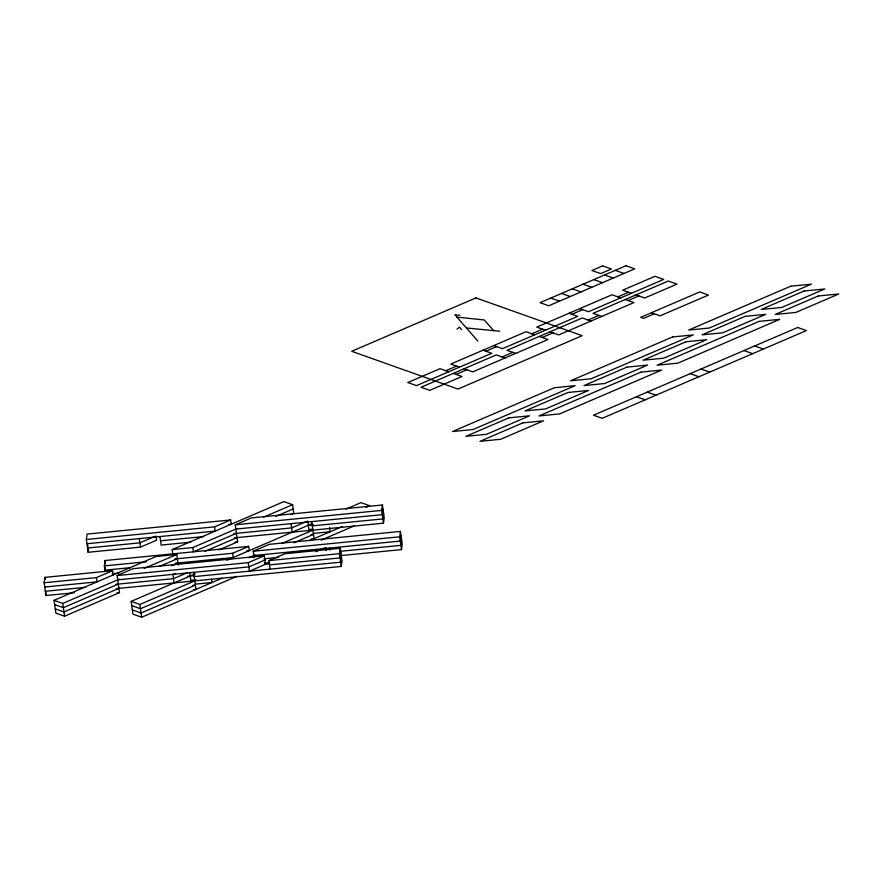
<?xml version="1.0" encoding="UTF-8"?>
<svg xmlns="http://www.w3.org/2000/svg" width="883" height="883" viewBox="0 0 883 883"><rect width="100%" height="100%" fill="white"/><g stroke="black" fill="none" stroke-linecap="round" stroke-linejoin="round"><path stroke-width="1.32" d="M74.382 592.736L45.927 595.539L44.15 582.747L44.878 577.361L112.549 570.694L113.145 574.954M45.927 595.539L46.291 592.846M155.96 535.948L156.545 540.219L140.485 547.118L88.145 552.272L86.368 539.48L87.097 534.094L230.651 519.955L231.247 524.215L228.554 524.48M87.914 545.319L87.549 548.012L139.889 542.857L154.724 536.478M88.145 552.272L88.51 549.579M130.474 567.659L104.978 570.164L104.382 565.904L105.11 560.517L248.664 546.378L249.26 550.639L246.567 550.904M104.978 570.164L105.342 567.471M116.324 588.608L341.246 566.445L339.48 553.663L340.198 548.266L284.955 553.707L268.896 560.617L270.077 569.138M340.794 552.537L340.065 557.924L269.492 564.877M341.379 556.798L340.661 562.184L194.194 576.61M341.246 566.445L341.975 561.058L340.198 548.266M234.425 537.857L383.476 523.178L381.699 510.396L382.416 504.999L251.291 517.924L235.231 524.822L237.604 541.864L218.907 549.899M383.012 509.27L382.284 514.657L235.827 529.083M383.608 513.531L382.88 518.917L312.295 525.871M383.476 523.178L384.193 517.791L382.416 504.999M340.573 555.606L401.489 549.601L399.712 536.809L400.429 531.423L269.304 544.336L253.244 551.246L254.138 557.637M401.025 535.683L400.308 541.08L253.84 555.506M401.622 539.943L400.893 545.341L339.988 551.334M401.489 549.601L402.207 544.215L400.429 531.423M456.952 329.193L459.491 327.151L461.699 329.756M485.926 351.235L496.676 346.611M571.908 314.293L582.659 309.668M445.838 370.728L456.588 366.114M531.82 333.796L542.57 329.171M617.802 296.854L628.553 292.229M456.202 374.414L466.941 369.8M542.173 337.472L552.924 332.858M628.155 300.529L638.906 295.915M502.085 356.975L512.835 352.361M588.067 320.032L598.817 315.419M654.303 313.774L643.552 318.388L640.65 317.35L699.766 291.953L708.464 295.054L660.109 315.827L651.4 312.737M44.15 582.747L96.49 577.592L112.549 570.694M86.368 539.48L214.591 526.853L230.651 519.955M264.315 555.749L248.255 562.648L249.436 571.169L265.496 564.27L264.315 555.749L133.19 568.663L117.13 575.561L119.492 592.614L64.569 616.213L55.861 613.111L54.095 600.33L156.136 556.489L176.777 554.458L178.256 565.109M172.781 553.851L172.196 549.59L283.918 501.588L292.615 504.679L293.796 513.211L291.335 514.27M54.095 600.33L62.792 603.42L119.216 579.182M144.238 568.431L176.777 554.458M172.196 549.59L192.836 547.548L237.339 528.431M263.719 517.096L292.615 504.679M118.311 584.082L63.388 607.681L54.68 604.59M159.657 566.323L177.362 558.718M236.412 533.343L193.421 551.82L192.836 547.548M275.926 516.367L293.211 508.939M118.907 588.354L63.973 611.952L55.276 608.851M171.633 565.694L177.958 562.979M205.121 551.301L237.008 537.604M175.43 573.321L172.969 574.38L174.15 582.912M187.141 572.802L173.554 578.641L115.728 584.336M174.779 558.972L232.604 553.277L248.664 546.378M306.489 521.533L291.655 527.902L233.84 533.597M236.843 576.356L141.633 617.261L132.936 614.171L131.159 601.378L195.264 573.829M226.876 560.252L312.074 523.652M345.926 509.105L360.981 502.637L369.679 505.727L365.981 507.328M131.159 601.378L139.856 604.469L194.79 580.871M248.708 557.703L255.021 554.999M281.545 543.597L312.891 530.131M293.94 542.791L313.487 534.392L310.904 534.645M222.152 578.155L141.048 613.001L132.34 609.899M309.348 540.683L342.483 526.456M264.911 560.01L248.851 566.908L117.726 579.822M321.202 540.109L353.862 526.08M315.849 551.665L324.502 547.957M235.231 524.822L381.699 510.396M86.964 543.751L215.187 531.113L214.591 526.853M308.31 525.264L313.476 524.756M160.529 540.815L203.697 536.566M312.77 529.149L308.907 529.524L307.726 521.003M190.971 542.14L161.125 545.087L159.944 536.555M313.366 533.409L330.132 531.754L329.547 527.493M235.021 542.129L237.604 541.864M311.489 538.906L314.072 538.652L311.71 521.61M104.382 565.904L146.39 561.765M253.244 551.246L399.712 536.809M175.375 563.233L233.2 557.537L232.604 553.277M112.273 573.773L118.984 573.111M263.862 558.84L278.686 557.372M117.13 575.561L248.255 562.648M268.896 560.617L339.48 553.663M264.315 563.111L269.723 562.581M265.496 564.27L269.37 563.884M44.746 587.018L97.086 581.853L96.49 577.592M187.516 576.268L194.083 575.628M45.331 591.279L85.596 587.305M195.96 579.756L190.805 580.274L189.768 572.813M195.264 584.149L212.03 582.493L211.589 579.303M116.92 592.868L119.492 592.614M192.803 585.396L195.375 585.142L140.452 608.74L131.744 605.639M193.388 589.656L195.971 589.403L193.609 572.35M466.566 328.012L499.789 331.213M456.919 317.129L484.204 319.955L493.752 330.628M459.888 315.319L454.922 314.734L456.058 315.982M615.296 270.353L623.994 273.454M604.546 274.977L613.244 278.068M593.795 279.591L602.504 282.692M631.444 293.266L622.747 290.165L654.987 276.313L663.696 279.414L588.464 311.732L579.756 308.642M636.003 294.889L644.711 297.979L676.952 284.127L668.243 281.037L593.012 313.355L601.72 316.445M583.045 284.205L591.753 287.306M620.705 297.88L611.996 294.79L536.765 327.107L545.473 330.209M625.252 299.503L633.961 302.593L558.729 334.922L550.021 331.82M754.711 345.948L763.42 349.039M572.305 288.829L581.003 291.92M743.972 350.562L752.669 353.653M561.555 293.443L570.263 296.545M550.804 298.068L559.513 301.158M569.005 313.255L577.714 316.357L502.482 348.675L493.774 345.584M590.97 321.07L582.261 317.968L507.03 350.297L515.738 353.388M700.981 369.028L709.678 372.129M690.23 373.652L698.939 376.743M534.723 334.823L526.014 331.732L450.783 364.05L459.491 367.151M539.27 336.445L547.979 339.536L472.747 371.864L464.039 368.763M647.239 392.118L655.948 395.22M636.488 396.743L645.197 399.833M483.034 350.198L491.732 353.299L416.5 385.617L407.791 382.527L440.043 368.675L448.741 371.765M504.988 358.012L496.29 354.911L421.059 387.24L429.756 390.33L461.997 376.478L453.299 373.388M456.489 316.622L477.858 341.092M329.723 548.034L330.021 550.164M325.739 547.427L326.18 550.617M291.07 523.641L292.251 532.162M139.304 538.586L140.485 547.118M139.856 604.469L141.633 617.261M105.11 560.517L105.552 563.707M62.792 603.42L64.569 616.213M44.878 577.361L45.165 579.491M475.948 297.913L351.71 351.291L457.957 389.072L582.195 335.695L475.948 297.913M602.703 265.882L591.952 270.507L600.65 273.598L611.4 268.984L602.703 265.882M626.036 265.739L540.065 302.681L548.762 305.772L634.745 268.829L626.036 265.739M554.502 387.703L452.46 431.544L473.1 429.513L575.142 385.661L554.502 387.703M672.603 336.953L570.561 380.794L591.202 378.763L693.243 334.922L672.603 336.953M790.715 286.213L688.674 330.054L709.314 328.023L811.356 284.183L790.715 286.213M508.895 417.847L465.904 436.323L486.544 434.293L529.535 415.816L508.895 417.847M567.946 392.482L524.955 410.948L545.595 408.917L588.586 390.452L567.946 392.482M626.996 367.107L584.005 385.584L604.645 383.542L647.636 365.076L626.996 367.107M686.047 341.732L643.056 360.209L663.696 358.178L706.687 339.701L686.047 341.732M745.097 316.368L702.106 334.834L722.747 332.803L765.738 314.337L745.097 316.368M804.148 290.993L761.168 309.469L781.797 307.427L824.788 288.962L804.148 290.993M522.957 422.847L479.966 441.323L500.606 439.293L543.586 420.816L522.957 422.847M641.058 372.107L539.016 415.948L559.656 413.917L661.698 370.076L641.058 372.107M759.159 321.368L657.118 365.209L677.758 363.178L779.799 319.337L759.159 321.368M818.21 295.993L775.219 314.469L795.859 312.427L838.85 293.962L818.21 295.993M797.702 327.472L593.508 415.209L602.206 418.299L806.411 330.573L797.702 327.472"/></g></svg>
